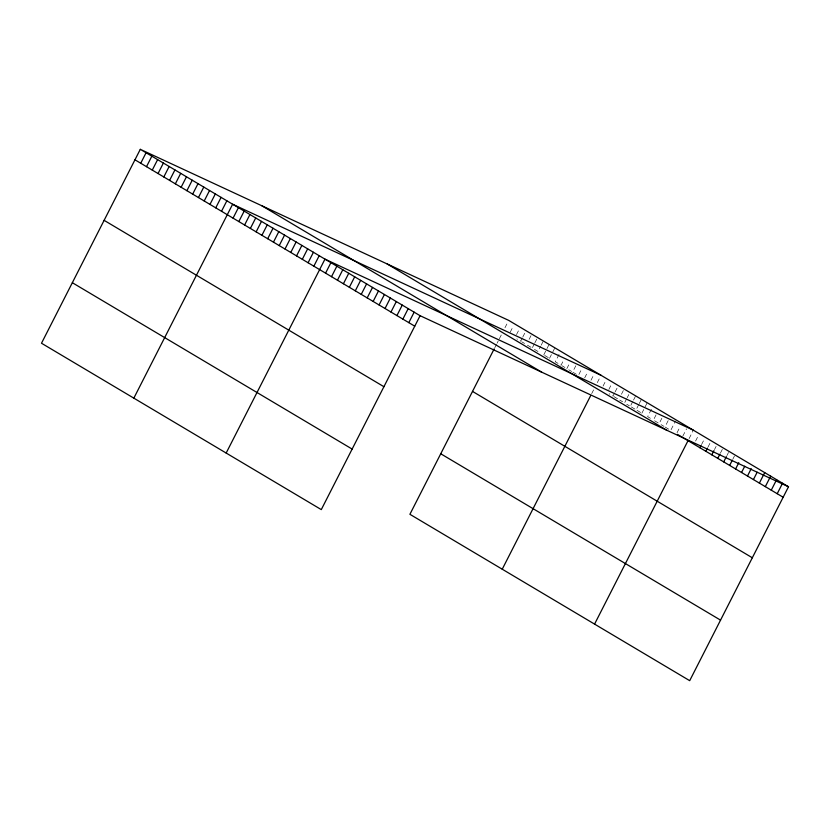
<?xml version="1.0" encoding="UTF-8"?>
<svg xmlns="http://www.w3.org/2000/svg" width="830" height="830" viewBox="0 0 830 830"><rect width="100%" height="100%" fill="white"/><g stroke="black" fill="none" stroke-linecap="round" stroke-linejoin="round"><path stroke-width="0.62" stroke-dasharray="4.15 3.11" d="M494.794 347.687L496.516 344.326M497.087 343.205L498.228 340.964M499.37 338.723L501.652 334.231M504.962 327.726L507.638 322.486M510.201 332.208L513.407 325.92M516.509 334.594L519.175 329.354M522.278 338.018L520.68 341.161L516.831 338.879M522.817 336.97L526.013 330.682M529.115 339.356L531.791 334.117M534.354 343.838L532.217 348.029L537.985 351.464L540.662 346.224M534.894 342.79L537.56 337.551M541.191 345.176L543.328 340.985M543.764 354.887L546.43 349.648M546.96 348.6L549.097 344.409M549.533 358.321L552.199 353.082M552.739 352.034L554.865 347.843M559.036 354.42L555.301 361.756L561.07 365.19L563.746 359.95M566.849 368.613L569.515 363.374M575.823 365.76L572.617 372.048L576.466 374.33M578.915 374.434L582.121 368.147M584.693 377.858L587.889 371.581M590.991 380.244L594.197 373.957M591.697 393.617L593.99 389.135M597.299 382.63L599.966 377.391M603.068 386.064L605.744 380.825M608.836 389.488L611.513 384.249M614.615 392.922L613.007 396.066L609.168 393.783M615.144 391.874L618.35 385.587M621.452 394.26L624.119 389.021M626.692 398.742L624.554 402.934L629.358 405.787M627.221 397.695L628.818 394.551M630.852 405.31L632.989 401.118M633.529 400.07L635.666 395.879M638.758 404.552L636.091 409.792L630.323 406.358M639.297 403.505L641.434 399.313M641.86 413.226L644.537 407.987M645.066 406.939L647.203 402.747M651.374 409.325L647.639 416.66L650.523 418.372M656.074 414.844L653.407 420.084L659.176 423.518L661.842 418.279M668.15 420.665L664.944 426.952L670.723 430.376L675.527 420.955M677.021 432.762L680.226 426.475M682.789 436.196L686.535 428.861M689.097 438.582L692.832 431.247M695.582 441.062L698.248 435.823M701.526 444.6L704.193 439.361M708 447.09L710.138 442.898M714.485 449.58L716.083 446.436M720.43 453.107L722.567 448.926M726.904 455.597L728.512 452.454M732.849 459.135L734.457 455.992M521.634 341.742L524.529 343.454M527.413 345.166L531.262 347.459M544.719 355.458L548.568 357.751M562.035 365.76L564.919 367.472M568.768 369.765L571.652 371.477M613.972 396.636L618.786 399.5M619.74 400.07L622.625 401.782M637.056 410.362L640.905 412.655M661.095 424.659L663.99 426.381"/><path stroke-width="1.25" d="M140.301 149.327L41.5 343.236L321.293 509.61L420.094 315.701L140.301 149.327L508.707 320.39L788.5 486.764L689.699 680.673L409.906 514.299L494.224 348.808M140.737 163.24L146.07 152.762M146.505 166.674L151.838 156.196M152.274 170.098L157.617 159.63M158.042 173.532L163.386 163.054M163.811 176.966L169.154 166.488M169.59 180.401L174.923 169.922M175.358 183.824L180.701 173.346M181.127 187.258L186.47 176.78M186.895 190.693L192.238 180.214M192.674 194.127L198.007 183.648M198.443 197.55L203.775 187.072M204.211 200.985L209.554 190.506M209.98 204.419L215.323 193.94M215.748 207.853L221.091 197.374M221.527 211.276L226.86 200.798M133.838 398.141L232.628 204.232L601.034 375.295M233.064 218.145L238.407 207.666M238.833 221.569L244.176 211.1M244.611 225.003L249.944 214.524M250.38 228.437L255.713 217.958M256.148 231.871L261.492 221.392M261.917 235.295L267.26 224.816M267.685 238.729L273.029 228.25M273.464 242.163L278.797 231.684M279.233 245.597L284.565 235.118M285.001 249.021L290.344 238.542M290.77 252.455L296.113 241.976M296.549 255.889L301.881 245.41M302.317 259.323L307.65 248.844M308.086 262.747L313.429 252.268M313.854 266.181L319.197 255.702M226.165 453.045L324.966 259.136L693.372 430.199M325.578 273.143L330.911 262.674M331.523 276.681L336.856 266.202M337.468 280.218L342.8 269.74M343.413 283.756L348.745 273.277M349.357 287.284L354.69 276.815M355.302 290.822L360.635 280.343M361.247 294.36L366.59 283.881M367.192 297.897L372.535 287.419M373.137 301.435L378.48 290.957M379.082 304.963L384.425 294.484M385.027 308.501L390.37 298.022M390.971 312.038L396.315 301.56M396.916 315.576L402.26 305.098M402.872 319.104L408.204 308.625M408.817 322.642L414.149 312.163M502.233 569.204L590.555 395.858M594.571 624.108L688.029 440.678M699.918 447.744L700.987 445.648M705.863 451.281L707.471 448.138M711.808 454.819L713.945 450.628M717.763 458.347L719.89 454.155M723.708 461.885L726.375 456.645M729.653 465.423L732.319 460.183M735.598 468.96L738.804 462.673M741.543 472.488L744.749 466.211M747.488 476.026L751.223 468.691M753.433 479.564L757.168 472.229M759.377 483.102L764.721 472.623M765.322 486.629L770.665 476.161M771.267 490.167L776.61 479.688M777.212 493.705L782.555 483.226M420.094 315.701L788.5 486.764M677.446 434.381L783.157 497.243M387.133 263.94L666.926 430.314M261.875 205.778L541.668 372.151M134.958 159.806L414.761 326.18M472.519 391.407L752.322 557.77M104.124 220.344L383.917 386.707M440.751 453.771L720.544 620.135M72.345 282.708L352.138 449.072"/></g></svg>
